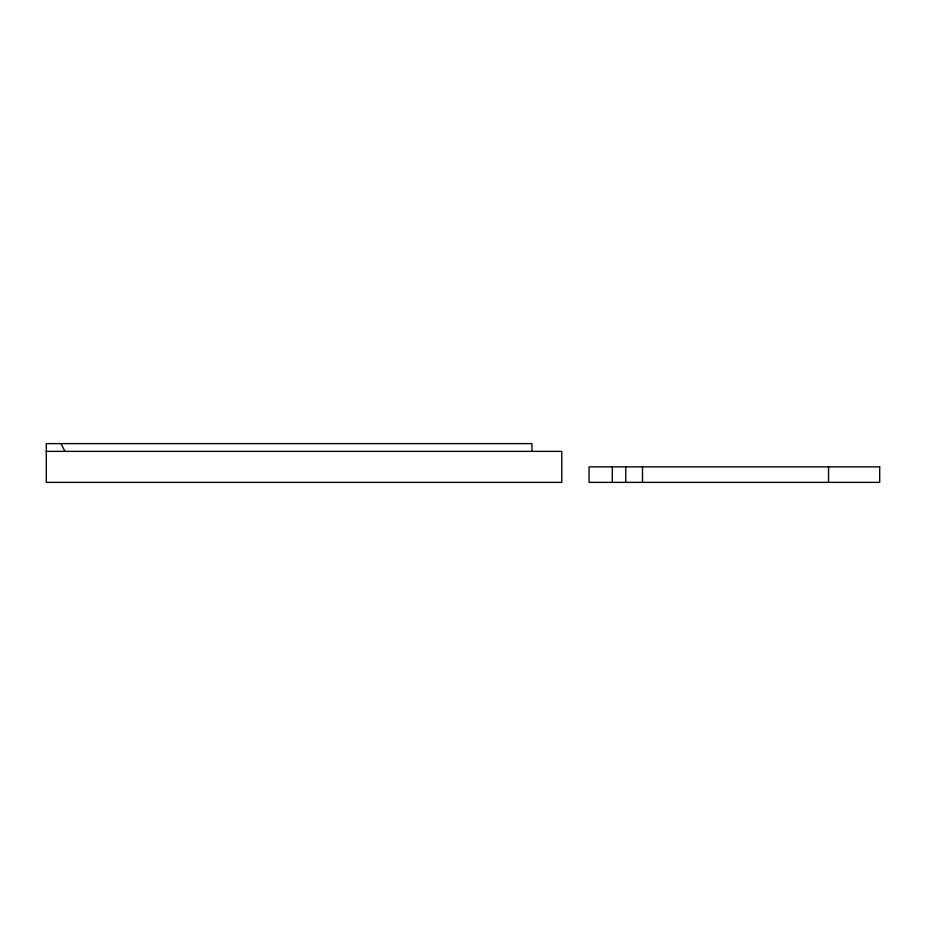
<?xml version="1.0" encoding="UTF-8"?>
<svg xmlns="http://www.w3.org/2000/svg" width="926" height="926" viewBox="0 0 926 926"><rect width="100%" height="100%" fill="white"/><g stroke="black" fill="none" stroke-linecap="round" stroke-linejoin="round"><path stroke-width="1.39" d="M46.3 451.367L561.781 451.367L561.781 482.377L46.3 482.377L46.3 443.623L531.929 443.623L531.929 451.367M61.023 443.623L64.901 451.367M828.55 466.878L828.55 482.377M642.505 466.878L642.505 482.377M625.745 466.878L625.745 482.377M612.317 466.878L612.317 482.377M879.7 466.878L589.063 466.878L589.063 482.377L879.7 482.377L879.7 466.878"/></g></svg>
